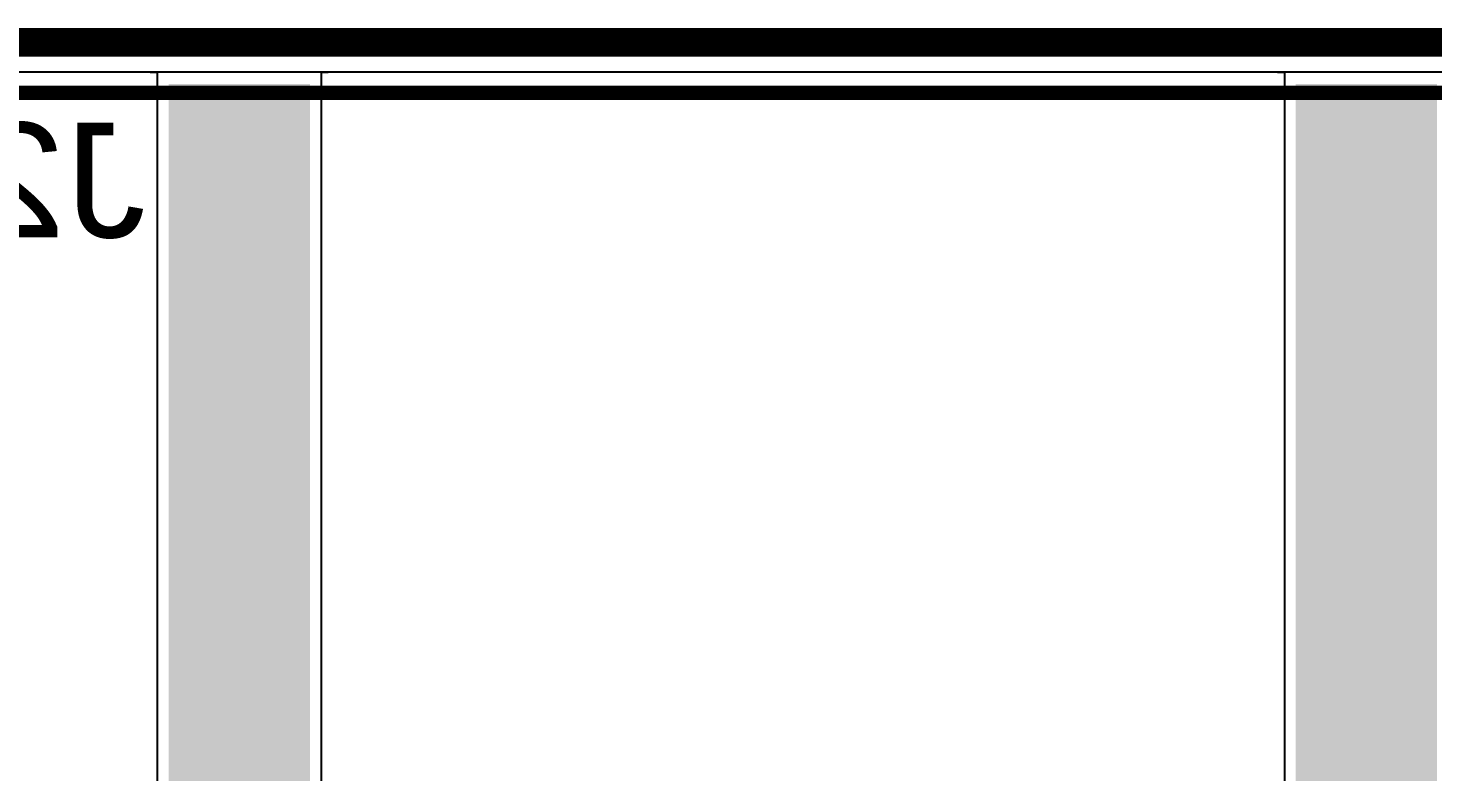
# Model space of a CAD drawing. Header units: inches. Extents: x -0.91 to 3.86, y -0.82 to 4.16.
# Drawn here: x 1.5853 to 2.0754, y 3.8956 to 4.155 of the extents above; entities that cross this region are included whole.
import ezdxf

# ---------------------------------------------------------------- set-up
doc = ezdxf.new("R2010")
doc.units = ezdxf.units.IN
doc.header["$MEASUREMENT"] = 0
for name, color, linetype in [('Board Outline', 216, 'Continuous'), ('Bottom Layer 1', 5, 'Continuous'), ('Bottom Overlay', 54, 'Continuous'), ('Bottom Paste', 16, 'Continuous'), ('Bottom Solder', 6, 'Continuous'), ('GND+Signal', 16, 'Continuous'), ('PWR+Signal', 76, 'Continuous'), ('Top Layer 1', 1, 'Continuous'), ('Top Overlay', 2, 'Continuous'), ('Top Paste', 8, 'Continuous'), ('Top Solder', 216, 'Continuous')]:
    doc.layers.add(name, color=color, linetype=linetype)
doc.styles.add('Arial', font='', dxfattribs={"height": 0.2})
doc.styles.get('Arial').set_extended_font_data('Arial')

# ---------------------------------------------------------------- blocks, each defined once
blk = doc.blocks.new('1054301305_B_190')
at = {"layer": 'Bottom Layer 1'}
blk.add_hatch(color=5, dxfattribs=at).paths.add_polyline_path([(-0.30787, 0.25847), (-0.26457, 0.25847), (-0.26457, -0.06437), (-0.30787, -0.06437)])
at = {"layer": 'Bottom Paste'}
blk.add_hatch(color=16, dxfattribs=at).paths.add_polyline_path([(-0.30787, 0.25847), (-0.26457, 0.25847), (-0.26457, -0.06437), (-0.30787, -0.06437)])
at = {"layer": 'Bottom Solder'}
blk.add_hatch(color=6, dxfattribs=at).paths.add_polyline_path([(-0.31087, 0.26147), (-0.26157, 0.26147), (-0.26157, -0.06737), (-0.31087, -0.06737)])
at = {"layer": 'Bottom Overlay'}
blk.add_lwpolyline([(-0.25, 0.25846, 0.005, 0.005, 0), (0.24803, 0.25846, 0.005, 0.005, 0)], format="xyseb", dxfattribs=at)
blk.add_lwpolyline([(-0.25125, 0.25846, 0.0025, 0.0025, 1), (-0.24875, 0.25846, 0.0025, 0.0025, 1)], format="xyseb", close=True, dxfattribs=at)
blk = doc.blocks.new('1054301305_193')
at = {"layer": 'Top Layer 1'}
blk.add_hatch(color=1, dxfattribs=at).paths.add_polyline_path([(-0.30787, 0.06437), (-0.26457, 0.06437), (-0.26457, -0.25847), (-0.30787, -0.25847)])
at = {"layer": 'Top Paste'}
blk.add_hatch(color=8, dxfattribs=at).paths.add_polyline_path([(-0.30787, 0.06437), (-0.26457, 0.06437), (-0.26457, -0.25847), (-0.30787, -0.25847)])
at = {"layer": 'Top Solder'}
blk.add_hatch(color=216, dxfattribs=at).paths.add_polyline_path([(-0.31087, 0.06737), (-0.26157, 0.06737), (-0.26157, -0.26147), (-0.31087, -0.26147)])
at = {"layer": 'Top Overlay'}
blk.add_lwpolyline([(0.24803, -0.25846, 0.005, 0.005, 0), (-0.25, -0.25846, 0.005, 0.005, 0)], format="xyseb", dxfattribs=at)
blk.add_lwpolyline([(-0.25125, -0.25846, 0.0025, 0.0025, 1), (-0.24875, -0.25846, 0.0025, 0.0025, 1)], format="xyseb", close=True, dxfattribs=at)

msp = doc.modelspace()

# ---------------------------------------------------------------- linework, layer by layer
at = {"layer": 'Board Outline'}
msp.add_lwpolyline([(0, 4.15, 0.01, 0.01, 0), (3.85, 4.15, 0.01, 0.01, 0)], format="xyseb", dxfattribs=at)
at = {"layer": 'Bottom Layer 1'}
for p, q in [((0.0102, 4.1398), (1.62549, 4.1398)), ((1.62549, 4.1398), (1.63035, 4.13947)), ((1.63035, 4.13947), (1.63035, 4.1348)), ((1.68765, 4.13947), (1.69251, 4.1398)), ((1.68765, 4.1348), (1.68765, 4.13947)), ((1.69251, 4.1398), (2.19793, 4.1398)), ((1.63035, 4.1348), (1.63035, 3.80263)), ((1.68765, 3.80263), (1.68765, 4.1348))]:
    msp.add_line(p, q, dxfattribs=at)
at = {"layer": 'GND+Signal'}
msp.add_line((0.0102, 4.1398), (3.8398, 4.1398), dxfattribs=at)
at = {"layer": 'PWR+Signal'}
msp.add_line((0.0102, 4.1398), (3.8398, 4.1398), dxfattribs=at)
at = {"layer": 'Top Layer 1'}
for p, q in [((1.51329, 4.1398), (2.01871, 4.1398)), ((2.01871, 4.1398), (2.02357, 4.13947)), ((2.02357, 4.13947), (2.02357, 4.1348)), ((2.02357, 4.1348), (2.02357, 3.80263))]:
    msp.add_line(p, q, dxfattribs=at)

# ---------------------------------------------------------------- block references
at = {"rotation": 180}
msp.add_blockref('1054301305_193', (1.766, 3.874), dxfattribs=at)
msp.add_blockref('1054301305_B_190', (1.94522, 3.874))

# ---------------------------------------------------------------- texts
at = {"layer": 'Bottom Overlay', "style": 'Arial', "text_generation_flag": 2}
msp.add_text('J22', height=0.04, dxfattribs=at).set_placement((1.62632, 4.08201))

doc.saveas('drawing.dxf')
